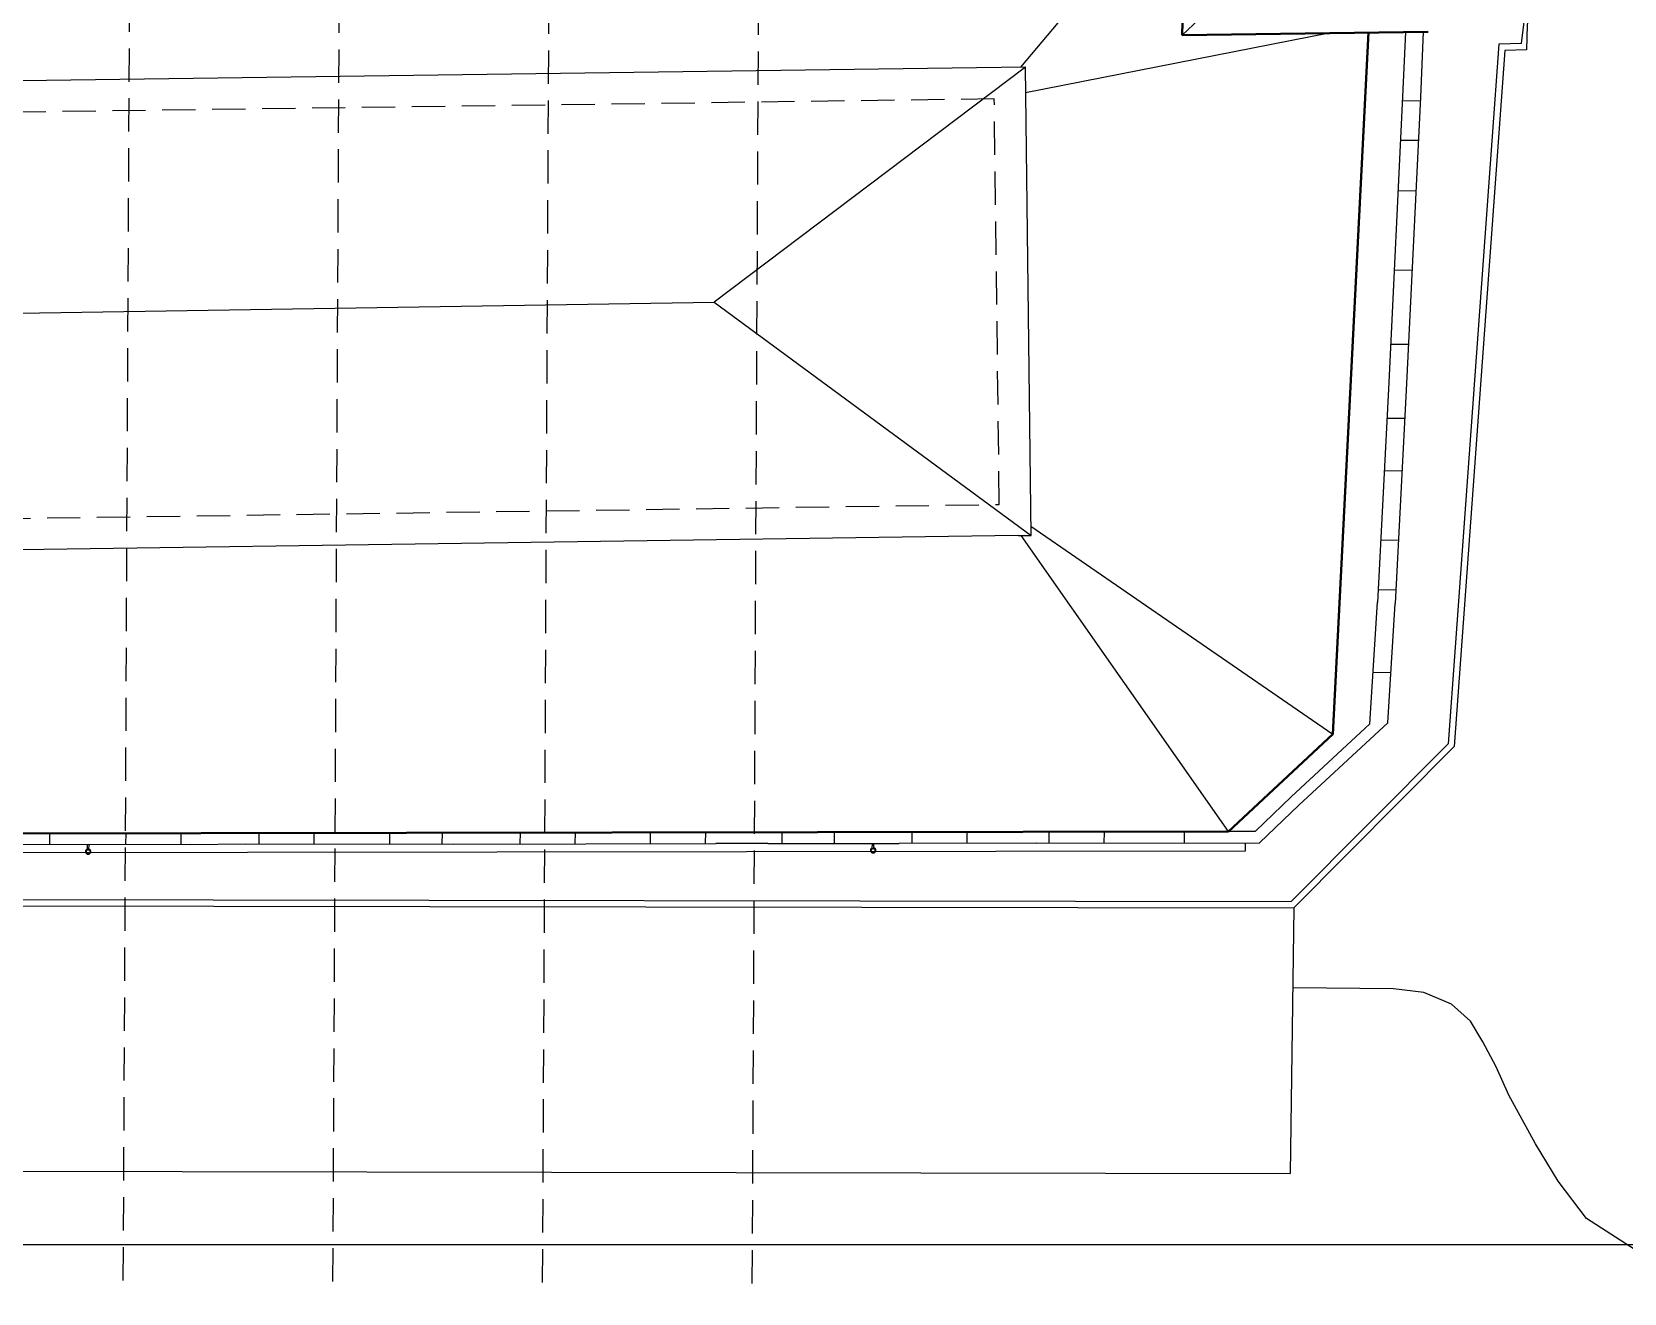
# Model space of a CAD drawing. Header units: millimetres. Extents: x -4997 to -4876, y -8737 to -8661.
# Drawn here: x -4922.08 to -4891.7, y -8736.97 to -8712.92 of the extents above; entities that cross this region are included whole.
import ezdxf

# ---------------------------------------------------------------- set-up
doc = ezdxf.new("R2010")
doc.units = ezdxf.units.MM
doc.header["$LTSCALE"] = 0.1
doc.linetypes.add('HIDDEN', pattern=[9.525, 6.35, -3.175])
doc.layers.add('coberturas', color=7, linetype='Continuous', lineweight=40)
for name, color, linetype in [('imagem', 7, 'Continuous'), ('layout cobertura', 251, 'Continuous'), ('projeções', 251, 'HIDDEN'), ('visto', 9, 'Continuous')]:
    doc.layers.add(name, color=color, linetype=linetype)
picture_1 = doc.add_image_def('image1.jpg', size_in_pixel=(1920, 1080))

# ---------------------------------------------------------------- blocks, each defined once
blk = doc.blocks.new('descida pluvial ext')
for p, q in [((-4901.953, -8405.151), (-4901.955, -8405.252)), ((-4901.923, -8405.15), (-4901.925, -8405.253))]:
    blk.add_line(p, q)
blk.add_circle((-4901.939, -8405.119), 0.035)
blk.add_arc((-4901.939, -8405.119), 0.05, 287.5099, 252.5885)

msp = doc.modelspace()

# ---------------------------------------------------------------- linework, layer by layer
at = {"layer": 'coberturas'}
for p, q in [((-4900.131, -8712.981), (-4900.019, -8708.388)), ((-4900.131, -8712.981), (-4895.435, -8712.92)), ((-4897.256, -8726.313), (-4896.572, -8712.934)), ((-4899.244, -8728.17), (-4897.256, -8726.313)), ((-4899.244, -8728.17), (-4975.992, -8728.287))]:
    msp.add_line(p, q, dxfattribs=at)
at = {"layer": 'layout cobertura', "linetype": 'HIDDEN'}
for p, q in [((-4920.331, -8736.73), (-4920.005, -8670.47)), ((-4916.331, -8736.75), (-4916.005, -8670.49)), ((-4912.331, -8736.769), (-4912.005, -8670.509)), ((-4908.331, -8736.789), (-4908.005, -8670.529))]:
    msp.add_line(p, q, dxfattribs=at)
at = {"layer": 'projeções'}
for p, q in [((-4903.714, -8714.199), (-4971.408, -8715.122)), ((-4903.619, -8721.932), (-4903.714, -8714.199)), ((-4971.311, -8722.895), (-4903.619, -8721.932))]:
    msp.add_line(p, q, dxfattribs=at)
at = {"layer": 'visto'}
for p, q in [((-4903.205, -8713.592), (-4900.054, -8709.841)), ((-4900.131, -8712.981), (-4897.7, -8710.681)), ((-4893.654, -8713.144), (-4893.569, -8712.423)), ((-4897.328, -8712.944), (-4903.116, -8714.082)), ((-4895.872, -8712.925), (-4895.926, -8714.151)), ((-4895.531, -8712.921), (-4895.586, -8714.166)), ((-4894.088, -8713.158), (-4895.054, -8726.497)), ((-4893.654, -8713.144), (-4894.088, -8713.158)), ((-4903.122, -8713.591), (-4971.431, -8714.523)), ((-4903.122, -8713.591), (-4909.057, -8718.075)), ((-4903.011, -8722.523), (-4903.122, -8713.591)), ((-4895.926, -8714.15), (-4896.19, -8719.608)), ((-4895.586, -8714.166), (-4895.85, -8719.625)), ((-4895.59, -8714.239), (-4895.93, -8714.235)), ((-4895.626, -8714.994), (-4895.966, -8714.989)), ((-4895.673, -8715.957), (-4896.013, -8715.952)), ((-4895.746, -8717.471), (-4896.086, -8717.466)), ((-4966.075, -8718.974), (-4909.057, -8718.075)), ((-4909.057, -8718.075), (-4903.011, -8722.523)), ((-4895.814, -8718.885), (-4896.155, -8718.88)), ((-4896.19, -8719.607), (-4896.403, -8723.802)), ((-4895.85, -8719.625), (-4896.064, -8723.819)), ((-4895.884, -8720.296), (-4896.225, -8720.292)), ((-4895.935, -8721.296), (-4896.276, -8721.291)), ((-4903.014, -8722.349), (-4897.256, -8726.313)), ((-4903.261, -8722.526), (-4971.904, -8723.503)), ((-4903.261, -8722.526), (-4903.011, -8722.523)), ((-4899.244, -8728.17), (-4903.202, -8722.526)), ((-4896.003, -8722.617), (-4896.343, -8722.613)), ((-4896.051, -8723.566), (-4896.391, -8723.562)), ((-4896.147, -8725.141), (-4896.487, -8725.137)), ((-4898.049, -8727.509), (-4896.549, -8726.119)), ((-4897.903, -8727.667), (-4896.207, -8726.095)), ((-4895.054, -8726.497), (-4898.049, -8729.506)), ((-4894.938, -8726.55), (-4897.999, -8729.626)), ((-4911.708, -8728.404), (-4911.705, -8728.189)), ((-4910.274, -8728.402), (-4910.271, -8728.187)), ((-4909.222, -8728.4), (-4909.219, -8728.185)), ((-4907.762, -8728.398), (-4907.76, -8728.183)), ((-4906.762, -8728.397), (-4906.76, -8728.182)), ((-4905.283, -8728.395), (-4905.28, -8728.18)), ((-4904.233, -8728.393), (-4904.23, -8728.178)), ((-4902.668, -8728.391), (-4902.665, -8728.176)), ((-4901.616, -8728.389), (-4901.613, -8728.174)), ((-4900.088, -8728.387), (-4900.085, -8728.172)), ((-4898.738, -8728.169), (-4899.244, -8728.17)), ((-4919.04, -8728.415), (-4923.023, -8728.421)), ((-4921.734, -8728.419), (-4921.731, -8728.204)), ((-4920.28, -8728.417), (-4920.277, -8728.202)), ((-4919.23, -8728.416), (-4919.227, -8728.201)), ((-4919.04, -8728.415), (-4918.005, -8728.407)), ((-4918.005, -8728.407), (-4914.029, -8728.408)), ((-4917.742, -8728.407), (-4917.739, -8728.192)), ((-4916.69, -8728.407), (-4916.687, -8728.192)), ((-4915.246, -8728.407), (-4915.244, -8728.192)), ((-4914.246, -8728.408), (-4914.244, -8728.193)), ((-4914.029, -8728.408), (-4911.506, -8728.404)), ((-4912.758, -8728.406), (-4912.755, -8728.191)), ((-4911.506, -8728.404), (-4909.026, -8728.4)), ((-4908.033, -8728.399), (-4909.026, -8728.4)), ((-4908.033, -8728.399), (-4905.526, -8728.395)), ((-4902.911, -8728.391), (-4905.526, -8728.395)), ((-4902.911, -8728.391), (-4898.653, -8728.384)), ((-4898.922, -8728.536), (-4898.922, -8728.385)), ((-4935.057, -8728.59), (-4898.922, -8728.536)), ((-4976.402, -8729.384), (-4898.049, -8729.506)), ((-4935.089, -8729.568), (-4897.999, -8729.626)), ((-4897.999, -8729.626), (-4898.07, -8734.688)), ((-4935.147, -8734.63), (-4898.07, -8734.688))]:
    msp.add_line(p, q, dxfattribs=at)
for p, q in [((-4893.976, -8713.274), (-4894.938, -8726.55)), ((-4893.561, -8713.261), (-4893.976, -8713.274))]:
    msp.add_line(p, q, dxfattribs=at).dxf.unprotected_set("ltscale", 0)
at = {"layer": 'visto', "extrusion": (-0.006354, -0.004965, 0.999967)}
for p, q in [((-4896.549, -8726.119), (-4896.403, -8723.799)), ((-4896.207, -8726.095), (-4896.064, -8723.82)), ((-4898.738, -8728.169), (-4898.051, -8727.511)), ((-4898.653, -8728.384), (-4897.902, -8727.666))]:
    msp.add_line(p, q, dxfattribs=at)
at = {"layer": 'visto'}
msp.add_lwpolyline([(-4894.682, -8706.419, -0.093917), (-4893.963, -8706.494, -0.107979), (-4893.539, -8706.738, -0.1114), (-4893.228, -8707.197, -0.062043), (-4893.085, -8707.738, -0.032684), (-4893.041, -8708.302, -0.025504), (-4893.075, -8709.174), (-4893.14, -8709.728), (-4893.218, -8710.412), (-4893.297, -8710.983), (-4893.377, -8711.554), (-4893.549, -8712.791), (-4893.561, -8713.261)], format="xyb", dxfattribs=at).dxf.unprotected_set("ltscale", 0)
at = {"layer": 'visto', "flags": 128}
msp.add_lwpolyline([(-4879.436, -8736.973), (-4889.054, -8736.832), (-4890.475, -8736.565), (-4891.485, -8736.146), (-4892.415, -8735.55), (-4892.959, -8734.838), (-4893.387, -8734.127), (-4893.899, -8733.198), (-4894.142, -8732.656), (-4894.395, -8732.178), (-4894.632, -8731.784), (-4894.989, -8731.461), (-4895.517, -8731.242), (-4896.097, -8731.171), (-4898.02, -8731.153)], dxfattribs=at)

# ---------------------------------------------------------------- block references
at = {"layer": 'visto', "rotation": 180}
for p in [(-9822.94, -17133.671), (-9822.94, -17133.671), (-9807.965, -17133.648), (-9807.965, -17133.648)]:
    msp.add_blockref('descida pluvial ext', p, dxfattribs=at)

# ---------------------------------------------------------------- pictures from other files: only their frames are drawn
at = {"layer": 'imagem'}
image = msp.add_image(picture_1, insert=(-4995.037, -8736.053), size_in_units=(116.402, 65.476), dxfattribs=at)
image.dxf.flags = 7

doc.saveas('drawing.dxf')
